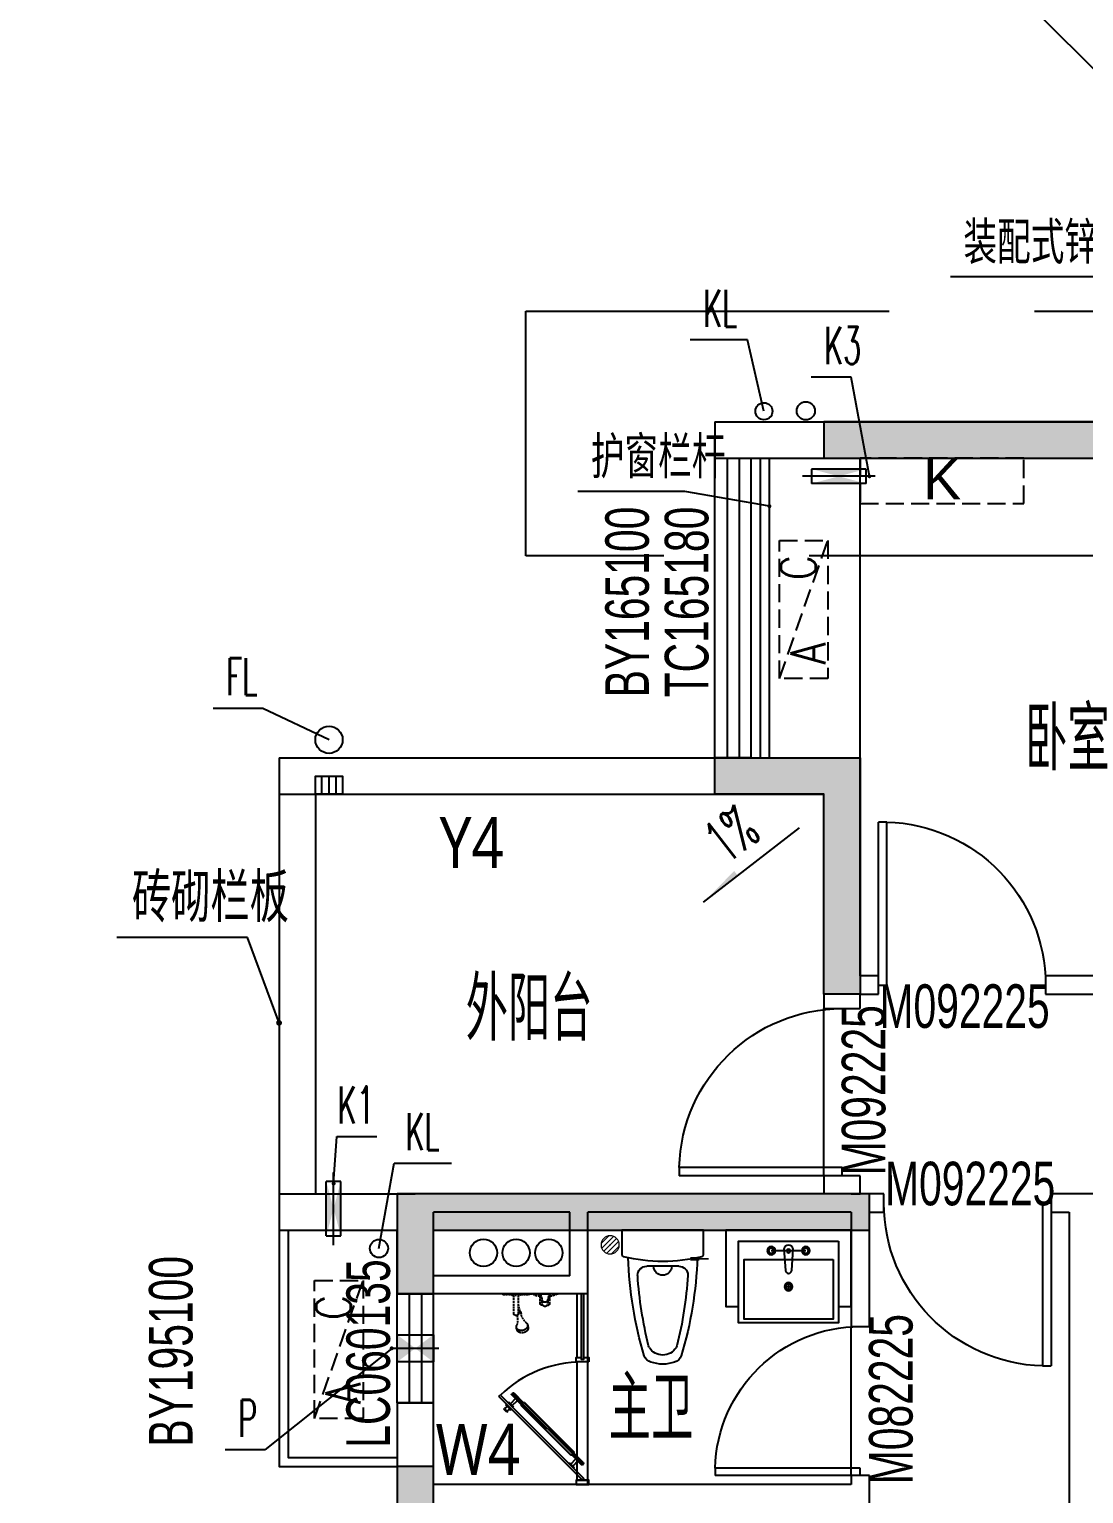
# Model space of a CAD drawing. Header units: millimetres. Extents: x -235126 to 312941, y -228449 to 114042.
# Drawn here: x -113822 to -108016, y -150937 to -142876 of the extents above; entities that cross this region are included whole.
import ezdxf
from ezdxf.enums import TextEntityAlignment as Align
from ezdxf.lldxf.tags import DXFTag

# ---------------------------------------------------------------- set-up
doc = ezdxf.new("R2010")
doc.units = ezdxf.units.MM
doc.header["$LTSCALE"] = 800
for name, pattern in [('BY-3落地2$0$DASH', [0.35, 0.25, -0.1]), ('DASH', [0.35, 0.25, -0.1]), ('DASHED2', [9.525, 6.35, -3.175])]:
    doc.linetypes.add(name, pattern=pattern)
doc.layers.get('DEFPOINTS').update_dxf_attribs({"color": 250})
for name, color, linetype in [('_WALL', 6, 'Continuous'), ('_景森-地漏', 7, 'Continuous'), ('_景森-废水立管', 4, 'Continuous'), ('_景森-污水立管', 2, 'Continuous'), ('_景森-空调冷凝立管', 116, 'Continuous'), ('_景森-通气立管', 112, 'Continuous'), ('AXIS', 3, 'Continuous'), ('c景森a-厨厕', 14, 'Continuous'), ('FF-DOOR-门扇', 2, 'Continuous'), ('FF-FURN1-活动家具', 1, 'Continuous'), ('FF-UTIL-沐浴趟门', 1, 'Continuous'), ('FF-UTIL-洁具', 1, 'Continuous'), ('f景森a-房名', 61, 'Continuous'), ('f景森a-符号', 125, 'Continuous'), ('f景森a-辅助线', 126, 'Continuous'), ('k景森a-看线', 1, 'Continuous'), ('k景森a-空调', 15, 'Continuous'), ('l景森a-栏杆', 54, 'Continuous'), ('m景森a-门窗', 2, 'Continuous'), ('m景森a-门窗编号', 51, 'Continuous'), ('PUB_TEXT', 7, 'Continuous'), ('s景森a-索引', 123, 'Continuous'), ('TEXT', 7, 'Continuous'), ('t景森a-砼', 6, 'Continuous'), ('WALL', 4, 'Continuous'), ('暖通意见', 90, 'Continuous'), ('水管', 1, 'Continuous'), ('留孔', 1, 'Continuous')]:
    doc.layers.add(name, color=color, linetype=linetype)
doc.layers.add('A-FLOR-PIPE', color=140, linetype='Continuous', lineweight=9)
doc.styles.add('_TCH_DIM', font='TXT', dxfattribs={"width": 0.65, "bigfont": 'HZTXT'})
doc.styles.add('DIM_FONT', font='simplex_.ttf', dxfattribs={"width": 0.7, "bigfont": 'GBCBIG'})
doc.styles.get("Standard").update_dxf_attribs({"font": 'arial.ttf'})
doc.styles.add('TSSD_REIN_T3', font='TSSDENG', dxfattribs={"width": 0.7, "bigfont": 'HZTXT'})
doc.styles.add('景森-黑体', font='')
doc.styles.add('景森尺寸字体', font='景森细字型.SHX', dxfattribs={"width": 0.7, "bigfont": '景森汉字.shx'})
doc.styles.add('景森细字体', font='景森细字型.SHX', dxfattribs={"width": 0.85, "bigfont": '景森汉字.shx'})
doc.styles.get('景森-黑体').set_extended_font_data('Microsoft YaHei')
tags = doc.linetypes.add('HIDDEN2', pattern=[0.1875, 0.125, -0.0625]).pattern_tags.tags
tags[6:7] = [DXFTag(74, 4), DXFTag(75, 0), DXFTag(340, '0'), DXFTag(46, 1.0), DXFTag(50, 0.0), DXFTag(44, 0.0), DXFTag(45, 0.0)]
tags[4:5] = [DXFTag(74, 4), DXFTag(75, 0), DXFTag(340, '0'), DXFTag(46, 1.0), DXFTag(50, 0.0), DXFTag(44, 0.0), DXFTag(45, 0.0)]
doc.dimstyles.new('_TCH_ARCH&&100', dxfattribs={"dimtxt": 300, "dimasz": 120, "dimexe": 250, "dimexo": 0, "dimgap": 100, "dimtad": 1, "dimdec": 0, "dimzin": 0, "dimdsep": 46, "dimtxsty": 'TSSD_REIN_T3', "dimblk": 'DOT', "dimcen": 0.09, "dimclrt": 7, "dimazin": 2, "dimtfac": 1, "dimtdec": 0, "dimtix": 1, "dimtmove": 2, "dimatfit": 3, "dimtolj": 1, "dimtzin": 0, "dimarcsym": 0})

# ---------------------------------------------------------------- blocks, each defined once
blk = doc.blocks.new('景森门窗编号01')
at = {"layer": 'm景森a-门窗编号', "style": '景森尺寸字体', "width": 0.7}
blk.add_attdef('门窗编号', text='', height=2.4, dxfattribs=at).set_placement((0, 0), align=Align.MIDDLE)
blk = doc.blocks.new('chengxiangdilou')
at = {"color": 7}
for p, q in [((-79.5, 0), (-79.5, 200)), ((0, 0), (0, 200)), ((79.5, 0), (79.5, 200))]:
    blk.add_line(p, q, dxfattribs=at)
blk.add_lwpolyline([(-150, 0), (150, 0), (150, 200), (-150, 200)], close=True, dxfattribs=at)
blk = doc.blocks.new('卫生间排气孔')
at = {"layer": '留孔', "ltscale": 0.1}
blk.add_line((130, 0), (-130, 0), dxfattribs=at)
blk.add_lwpolyline([(100, -75), (-100, -75), (-100, 75), (100, 75)], close=True, dxfattribs=at)
blk.add_solid([(100, -75), (100, 75), (-100, 75), (-100, -75)], dxfattribs=at)
blk = doc.blocks.new('A$C6474651F')
at = {"layer": '留孔', "linetype": 'HIDDEN2', "ltscale": 0.5}
for p, q in [((0, 50), (0, 350)), ((0, 350), (80, 350)), ((80, 50), (80, 350)), ((80, 50), (0, 50))]:
    blk.add_line(p, q, dxfattribs=at)
at = {"layer": '留孔'}
blk.add_line((40, 0), (40, 400), dxfattribs=at)
at = {"layer": '留孔', "linetype": 'HIDDEN2', "ltscale": 0.5}
blk.add_solid([(80, 50), (80, 350), (0, 350), (0, 50)], dxfattribs=at)
blk = doc.blocks.new('$lvtry$00000171')
at = {"layer": 'A-FLOR-PIPE', "linetype": 'Continuous'}
for p, q in [((-74, 11), (-11, 74)), ((-70, -27), (27, 70)), ((-53, -53), (53, 53)), ((-27, -70), (70, 27)), ((11, -74), (74, -11))]:
    blk.add_line(p, q, dxfattribs=at)
blk.add_circle((0, 0), 75, dxfattribs=at)
blk.add_point((0, 0), dxfattribs=at)
blk = doc.blocks.new('A$C424F4CC1')
at = {"layer": 'FF-UTIL-洁具', "color": 8}
blk.add_line((197.8, 165.4), (197.8, 341.6), dxfattribs=at)
at = {"layer": 'FF-UTIL-洁具'}
blk.add_lwpolyline([(143.8, 470.5, -0.12061), (143.8, 36.5, -0.357023), (134, 28.5), (0, 28.5), (0, 478.5), (134, 478.5, -0.357023)], format="xyb", close=True, dxfattribs=at)
blk.add_lwpolyline([(149.8, 63.5, 0.06605), (690.9, 151.7, 0.269328), (725.1, 188.4, 0.182773), (725.1, 318.5, 0.269328), (690.9, 355.2, 0.06605), (149.8, 443.5, 0.062712)], format="xyb", dxfattribs=at)
for points, const_width in [([(157.6, 51.3), (157.6, 101.2)], 20), ([(157.6, 55.7), (157.6, 0)], 10)]:
    blk.add_lwpolyline(points, dxfattribs=dict(at, const_width=const_width))
at = {"layer": 'FF-UTIL-洁具', "color": 8}
for centre, radius, start, end in [((247.8, 341.6), 50, 89.39094, 180), ((117.4, -1718.2), 2113.8, 75.80734, 86.44946), ((630.1, 301.6), 30, 57.79102, 79.23123), ((599.8, 253.5), 86.9, 302.20898, 57.79102), ((197.8, 253.5), 50, 270, 90), ((247.8, 165.4), 50, 180, 270.60906), ((117.4, 2225.1), 2113.8, 273.55054, 284.19266), ((630.1, 205.3), 30, 280.76877, 302.20898)]:
    blk.add_arc(centre, radius, start, end, dxfattribs=at)
blk = doc.blocks.new('BATH')
at = {"linetype": 'DASH', "ltscale": 0.05}
for p, q in [((285.4, 0), (0, 0)), ((5.6, 0), (31.6, -12.1)), ((129.6, 0), (104.1, -12.1)), ((144.4, 0), (145, -1)), ((190.5, 0), (239.3, 0)), ((190.5, -3.2), (190.5, 0)), ((239.3, -3.1), (239.3, 0)), ((285.4, 0), (284.8, -1)), ((31.6, -12.1), (44.4, -12.1)), ((44.4, -12.1), (44.4, -51)), ((58.2, -57.4), (50.5, -57.4)), ((53.5, -40), (53.5, -36.3)), ((77.8, -57.4), (85.5, -57.4)), ((82.5, -40), (82.5, -36.3)), ((91.8, -51), (91.8, -12.1)), ((91.8, -12.1), (104.1, -12.1)), ((191.2, -2.5), (147.7, -2.5)), ((236.1, -6.3), (193.7, -6.3)), ((194.1, -89.4), (203.2, -55.3)), ((203.3, -102.3), (203.2, -6.3)), ((226.7, -102.4), (226.6, -6.3)), ((282.1, -2.5), (238.6, -2.5)), ((189.9, -98.3), (191.6, -92.3)), ((220.4, -108.8), (209.4, -108.8)), ((153.4, -168.7), (156.5, -156.9)), ((210, -183.8), (213.1, -172.1))]:
    blk.add_line(p, q, dxfattribs=at)
at = {"color": 251, "linetype": 'DASH', "ltscale": 0.05}
for p, q in [((91.7, 0), (44.3, 0)), ((44.3, 0), (44.3, -11.9)), ((92.1, 0), (44.7, 0)), ((275.7, 0), (151.8, 0)), ((45, -15.3), (44.6, -14.4)), ((44.9, -15.2), (53.9, -37.2)), ((91.1, -15.2), (82.1, -37.2)), ((91.1, -15.3), (91.4, -14.4)), ((91.7, 0), (91.7, -11.9)), ((276.3, 0), (152.4, 0))]:
    blk.add_line(p, q, dxfattribs=at)
for centre, radius, start, end in [((51.1, -12.2), 6.87, 177.39994, 200.82252), ((-52.1, -44.6), 105.9, 5.80235, 22.58697), ((59.6, -33.2), 6.35, 185.80235, 232.33074), ((59.8, -34.8), 6.35, 202.29699, 245.86143), ((66.9, -23.7), 18.4, 232.33074, 273.30983), ((67.2, -18.3), 24.4, 245.86143, 271.87311), ((68.2, -21.8), 20.3, 268.65753, 269.55314), ((67.9, -17.1), 25.7, 269.61262, 270.13828), ((69.1, -23.7), 18.4, 266.69017, 307.66926), ((68.8, -18.3), 24.4, 268.12689, 294.13857), ((67.8, -21.8), 20.3, 270.44686, 271.34247), ((68.1, -17.1), 25.7, 269.86172, 270.38738), ((76.2, -34.8), 6.35, 294.13857, 337.70301), ((76.4, -33.2), 6.35, 307.66926, 354.19765), ((188.1, -44.6), 105.9, 157.41303, 174.19765), ((84.9, -12.2), 6.87, 339.17748, 2.60006), ((193.9, -99.4), 4.07, 129.16683, 165), ((198.2, -97.8), 8.69, 200.83317, 201.23198), ((196.8, -103), 8.69, 104.83949, 129.16683), ((198.1, -107.8), 13.7, 67.5964, 104.83949), ((199.7, -101.7), 13.7, 74.7863, 104.83949), ((172.6, -161.3), 16.7, 165, 193.91751), ((179.4, -159.6), 23.6, 193.91751, 218.13726), ((184.6, -155.5), 30.2, 218.13726, 237.74628), ((189.2, -148.1), 39, 237.74628, 255), ((189.2, -148.1), 39, 255, 272.25372), ((189.6, -156.8), 30.2, 272.25372, 291.86274), ((192, -163), 23.6, 291.86274, 316.08249), ((197, -167.8), 16.7, 316.08249, 345), ((190.3, -169.5), 23.6, 13.91751, 23.823)]:
    blk.add_arc(centre, radius, start, end, dxfattribs=at)
at = {"linetype": 'DASH', "ltscale": 0.05}
for centre, radius, start, end in [((50.8, -51), 6.35, 180, 270), ((94.3, -39.2), 40.8, 181.13076, 213.58799), ((64.5, -56.8), 6.46, 220.34879, 243.3825), ((66.6, -52.7), 11.1, 243.3825, 258.27303), ((68, -46), 17.9, 258.27303, 270), ((68, -46), 17.9, 270, 281.72697), ((69.4, -52.7), 11.1, 281.72697, 296.6175), ((71.5, -56.8), 6.46, 296.6175, 319.65121), ((41.7, -39.2), 40.8, 326.41201, 358.86924), ((85.5, -51), 6.35, 270, 0), ((147.7, 0.6), 3.17, 210, 270), ((193.7, -3.2), 3.17, 180.07821, 270.07821), ((236.1, -3.1), 3.17, 270.07821, 0.07821), ((282.1, 0.6), 3.17, 270, 330), ((91.8, -75), 101.7, 312.02087, 347.90061), ((177.6, -166.1), 23.6, 127.47022, 136.08249), ((193.9, -99.4), 4.07, 165, 200.83317), ((195.5, -93.4), 4.07, 129.16683, 165), ((198.4, -96.9), 8.69, 104.83949, 129.16683), ((209.6, -102.5), 6.35, 178.2992, 268.2992), ((297.1, -132.7), 89.5, 164.49946, 200.25596), ((220.3, -102.4), 6.35, 270.07821, 0.07821), ((169.5, -173), 16.7, 165, 193.91751), ((176.2, -171.3), 23.6, 193.91751, 218.13726), ((172.6, -161.3), 16.7, 136.08249, 165), ((181.4, -167.2), 30.2, 218.13726, 237.74628), ((186.1, -159.8), 39, 237.74628, 255), ((185, -150.5), 47.8, 259.14431, 285.36325), ((188.9, -174.7), 23.6, 291.86274, 316.08249), ((193.9, -179.5), 16.7, 316.08249, 345), ((197, -167.8), 16.7, 345, 13.91751)]:
    blk.add_arc(centre, radius, start, end, dxfattribs=at)
blk = doc.blocks.new('景森-挂式空调-01')
at = {"layer": 'k景森a-空调', "linetype": 'DASH', "ltscale": 0.5}
blk.add_lwpolyline([(-550, 0), (-550, 250), (350, 250), (350, 0)], close=True, dxfattribs=at)
at = {"layer": 'k景森a-空调', "text_generation_flag": 4}
blk.add_text('K', height=225, rotation=180, dxfattribs=at).set_placement((4.6, 23.7))
blk = doc.blocks.new('A$C5F59444B')
at = {"layer": 'FF-DOOR-门扇'}
for p, q in [((0, 8.5), (459.6, 468.1)), ((468.1, 459.6), (8.5, 0)), ((459.6, 468.1), (468.1, 459.6)), ((139.3, 74.2), (408, 342.9)), ((425.7, 325.3), (157, 56.6)), ((415.1, 342.9), (469.5, 397.4)), ((415.1, 342.9), (425.7, 332.3)), ((480.1, 386.8), (425.7, 332.3)), ((473.8, 397.4), (480.1, 391)), ((8.5, 0), (0, 8.5)), ((139.3, 67.2), (84.9, 12.7)), ((84.9, 8.5), (91.2, 2.1)), ((95.5, 2.1), (149.9, 56.6)), ((116.3, 44.2), (105.7, 33.6)), ((149.9, 56.6), (139.3, 67.2))]:
    blk.add_line(p, q, dxfattribs=at)
at = {"layer": 'FF-DOOR-门扇', "linetype": 'ByBlock'}
for p, q in [((373, 423.9), (390.7, 441.6)), ((376.5, 420.4), (373, 423.9)), ((417.2, 425.7), (388.9, 397.4)), ((390.7, 441.6), (394.2, 438.1)), ((425.7, 417.2), (397.4, 388.9)), ((400.9, 385.4), (429.2, 413.7)), ((420.4, 404.8), (409.8, 394.2)), ((413.7, 429.2), (417.2, 425.7)), ((448.7, 376.5), (420.4, 404.8)), ((429.2, 413.7), (425.7, 417.2)), ((388.9, 397.4), (385.4, 400.9)), ((397.4, 388.9), (400.9, 385.4)), ((409.8, 394.2), (438.1, 365.9)), ((438.1, 365.9), (448.7, 376.5)), ((65.1, 56.6), (93.3, 84.9)), ((96.9, 81.3), (68.6, 53)), ((93.3, 84.9), (96.9, 81.3)), ((68.6, 53), (65.1, 56.6)), ((77.4, 61.9), (88, 72.5)), ((105.7, 33.6), (77.4, 61.9)), ((88, 72.5), (116.3, 44.2))]:
    blk.add_line(p, q, dxfattribs=at)
at = {"layer": 'FF-DOOR-门扇', "color": 250, "linetype": 'ByBlock'}
for p, q in [((394.2, 438.1), (376.5, 420.4)), ((385.4, 400.9), (413.7, 429.2))]:
    blk.add_line(p, q, dxfattribs=at)
at = {"layer": 'FF-DOOR-门扇', "color": 253, "ltscale": 0.3}
for p, q in [((138, 69.4), (412.8, 344.2)), ((144.6, 61.9), (420.4, 337.6)), ((152.1, 55.3), (427, 330.1)), ((417.2, 340.8), (473.8, 397.4)), ((423.6, 334.5), (480.1, 391)), ((141.4, 65.1), (84.9, 8.5)), ((147.8, 58.7), (91.2, 2.1))]:
    blk.add_line(p, q, dxfattribs=at)
at = {"layer": 'FF-DOOR-门扇', "color": 253, "linetype": 'HIDDEN2'}
blk.add_arc((-0.9, 8.2), 650.9, 0, 43.90411, dxfattribs=at)
at = {"layer": 'FF-DOOR-门扇', "linetype": 'ByBlock', "extrusion": (0, 0, -1)}
for centre, major_axis, start_param, end_param in [((377.8, 409.2), (-7.94, 7.94), 0.673001, 3.186133), ((405.4, 436.8), (7.94, 7.94), 1.526256, 4.039388)]:
    blk.add_ellipse(centre, major_axis=major_axis, ratio=1, start_param=start_param, end_param=end_param, dxfattribs=at)
at = {"layer": 'FF-DOOR-门扇', "extrusion": (0, 0, -1)}
for centre, major_axis, start_param, end_param in [((411.5, 339.4), (-3.54, 3.54), 6.283185, 7.853982), ((422.1, 328.8), (-3.54, 3.54), 1.570796, 3.141593), ((471.6, 395.3), (-2.12, 2.12), 6.283185, 7.853982), ((478, 388.9), (-2.12, 2.12), 1.570796, 3.141593), ((87, 10.6), (2.12, 2.12), 3.141593, 4.712389), ((93.3, 4.2), (-2.12, 2.12), 3.141593, 4.712389), ((142.8, 70.7), (-3.54, 3.54), 4.712389, 6.283185), ((153.4, 60.1), (3.54, 3.54), 1.570796, 3.141593)]:
    blk.add_ellipse(centre, major_axis=major_axis, ratio=1, start_param=start_param, end_param=end_param, dxfattribs=at)
blk = doc.blocks.new('rgg')
at = {"layer": '暖通意见', "linetype": 'DASH', "ltscale": 0.5}
blk.add_line((0, 267), (760, 0), dxfattribs=at)
blk.add_lwpolyline([(0, 0), (0, 267), (760, 267), (760, 0)], close=True, dxfattribs=at)
at = {"layer": '暖通意见', "style": 'DIM_FONT', "width": 0.8}
for s, p in [('C', (679.8, 162.5)), ('A', (197.2, 109.7))]:
    blk.add_text(s, height=192, dxfattribs=at).set_placement(p, align=Align.MIDDLE_RIGHT)
blk = doc.blocks.new('A$C3DC908CA')
at = {"color": 253, "linetype": 'DASHED2'}
blk.add_line((15, 83.2), (142.3, 83.2), dxfattribs=at)
blk.add_lwpolyline([(78.7, 103.8, -0.333626), (96, 90.2), (90.1, 10.3, -0.368164), (78.7, 0, -0.368164), (67.2, 10.3), (61.3, 90.2, -0.333626)], format="xyb", close=True)
for centre in [(15, 83.2), (142.3, 83.2)]:
    blk.add_circle(centre, 15)
at = {"color": 253}
for centre, radius in [((15, 83.2), 13), ((3.6, 83.3), 1.45), ((4.2, 79.8), 1.45), ((4.2, 86.8), 1.45), ((5.8, 76.6), 1.45), ((5.9, 90), 1.45), ((15, 83.2), 9.71), ((8.3, 74.1), 1.45), ((8.4, 92.5), 1.45), ((11.4, 72.4), 1.45), ((11.6, 94.1), 1.45), ((15, 71.8), 1.45), ((15.1, 94.7), 1.45), ((18.5, 72.4), 1.45), ((18.6, 94.1), 1.45), ((21.7, 74), 1.45), ((21.8, 92.4), 1.45), ((24.2, 76.5), 1.45), ((24.3, 89.9), 1.45), ((25.9, 79.6), 1.45), ((25.9, 86.7), 1.45), ((26.5, 83.2), 1.45), ((78.6, 82.5), 6.71), ((142.3, 83.2), 13), ((130.9, 83.2), 1.45), ((131.4, 86.7), 1.45), ((131.5, 79.6), 1.45), ((133, 89.9), 1.45), ((133.1, 76.5), 1.45), ((142.3, 83.2), 9.71), ((135.5, 92.4), 1.45), ((135.6, 74), 1.45), ((138.7, 94.1), 1.45), ((138.8, 72.4), 1.45), ((142.2, 94.7), 1.45), ((142.4, 71.8), 1.45), ((145.7, 94.1), 1.45), ((145.9, 72.4), 1.45), ((148.9, 92.5), 1.45), ((149.1, 74.1), 1.45), ((151.5, 90), 1.45), ((151.6, 76.6), 1.45), ((153.1, 86.8), 1.45), ((153.2, 79.8), 1.45), ((153.7, 83.3), 1.45)]:
    blk.add_circle(centre, radius, dxfattribs=at)
blk = doc.blocks.new('e6547754')
at = {"color": 253, "linetype": 'DASHED2'}
blk.add_line((442.5, 95.4), (442.5, -95.4), dxfattribs=at)
blk.add_lwpolyline([(473.4, 0, -0.333626), (452.9, -26.1), (333.1, -17.2, -0.368164), (317.6, 0, -0.368164), (333.1, 17.2), (452.9, 26.1, -0.333626)], format="xyb", close=True)
for centre in [(442.5, 95.4), (442.5, -95.4)]:
    blk.add_circle(centre, 22.6)
at = {"color": 253}
for centre, radius in [((442.5, 95.4), 19.6), ((425.4, 95.6), 2.17), ((426.2, 90.3), 2.17), ((426.2, 100.8), 2.17), ((428.6, 85.5), 2.17), ((428.7, 105.6), 2.17), ((442.5, 95.4), 14.6), ((432.3, 81.7), 2.17), ((432.5, 109.3), 2.17), ((437.1, 79.2), 2.17), ((437.3, 111.7), 2.17), ((442.6, 112.5), 2.17), ((447.6, 79.1), 2.17), ((447.9, 111.7), 2.17), ((452.4, 81.5), 2.17), ((452.6, 109.2), 2.17), ((456.2, 85.3), 2.17), ((456.4, 105.4), 2.17), ((458.7, 90), 2.17), ((458.8, 100.6), 2.17), ((459.6, 95.3), 2.17), ((441.4, 0.1), 10.1), ((442.4, 78.3), 2.17), ((442.5, -95.4), 19.6), ((432.3, -81.7), 2.17), ((437.1, -79.2), 2.17), ((442.4, -78.3), 2.17), ((447.6, -79.1), 2.17), ((452.4, -81.5), 2.17), ((425.4, -95.6), 2.17), ((426.2, -90.3), 2.17), ((426.2, -100.8), 2.17), ((428.6, -85.5), 2.17), ((428.7, -105.6), 2.17), ((442.5, -95.4), 14.6), ((432.5, -109.3), 2.17), ((437.3, -111.7), 2.17), ((442.6, -112.5), 2.17), ((447.9, -111.7), 2.17), ((452.6, -109.2), 2.17), ((456.2, -85.3), 2.17), ((456.4, -105.4), 2.17), ((458.7, -90), 2.17), ((458.8, -100.6), 2.17), ((459.6, -95.3), 2.17)]:
    blk.add_circle(centre, radius, dxfattribs=at)
at = {"layer": 'FF-UTIL-洁具', "color": 8}
for p, q in [((240.6, 0), (219.6, 0)), ((246.8, 0), (241.9, 0)), ((244.6, 25), (244.6, 3.2)), ((244.6, 1.9), (244.6, -2.2)), ((269.6, 0), (248.3, 0)), ((244.6, -3.7), (244.6, -25))]:
    blk.add_line(p, q, dxfattribs=at)
at = {"layer": 'FF-UTIL-洁具'}
blk.add_lwpolyline([(495, 275), (45, 275), (45, -275), (495, -275)], close=True, dxfattribs=at)
at = {"layer": 'FF-UTIL-洁具', "color": 8}
blk.add_lwpolyline([(395, 245), (65, 245), (65, -245), (395, -245)], close=True, dxfattribs=at)
for radius in [22.5, 16.2]:
    blk.add_circle((244.6, 0), radius, dxfattribs=at)
at = {"layer": 'FF-UTIL-洁具', "color": 8, "xscale": 1.5, "yscale": 1.5, "zscale": 1.5, "rotation": 270}
blk.add_blockref('A$C3DC908CA', (317.6, 118), dxfattribs=at)
blk = doc.blocks.new('$DorLib2D$00000001')
at = {"layer": 'FF-DOOR-门扇'}
for p, q in [((0.45, 0.975), (0.5, 0.975)), ((0.45, 0), (0.45, 0.975)), ((0.5, 0), (0.5, 0.975)), ((0.5, 0), (0.45, 0))]:
    blk.add_line(p, q, dxfattribs=at)
at = {"layer": 'FF-DOOR-门扇', "color": 8, "linetype": 'HIDDEN2'}
blk.add_arc((0.475, 0), 0.975, 91.46928, 180, dxfattribs=at)
blk = doc.blocks.new('$TCHSYS$WIN2D')
for p, q in [((-0.5, 0.5), (0.5, 0.5)), ((-0.5, 0.5), (-0.5, -0.5)), ((0.5, 0.5), (0.5, -0.5)), ((0.5, 0.1667), (-0.5, 0.1667)), ((0.5, -0.1667), (-0.5, -0.1667)), ((-0.5, -0.5), (0.5, -0.5))]:
    blk.add_line(p, q)
blk = doc.blocks.new('1T4标准层墙柱布置图')
at = {"layer": 't景森a-砼'}
h = blk.add_hatch(color=8, dxfattribs=at)
h.dxf.hatch_style = 1
h.paths.add_polyline_path([(-126240.1, -13402.6), (-126440.1, -13402.6), (-126440.1, -15602.6), (-125740.1, -15602.6), (-125740.1, -15402.6), (-126240.1, -15402.6)])
h.paths.add_polyline_path([(-130240.1, -12502.6), (-130440.1, -12502.6), (-130440.1, -15602.6), (-129840.1, -15602.6), (-129840.1, -15402.6), (-130240.1, -15402.6)])
h.paths.add_polyline_path([(-147679.8, 2427.2), (-147467.7, 2215.1), (-149589, 93.8), (-149730.4, 235.2), (-148174.8, 1790.8), (-148245.5, 1861.5)])
h.paths.add_polyline_path([(-140608.8, -8886.5), (-138628.9, -6906.6), (-139053.1, -6482.3), (-138911.7, -6340.9), (-138346, -6906.6), (-139142, -7702.6), (-134260.1, -7702.6), (-134260.1, -7902.6), (-139342, -7902.6), (-140467.4, -9027.9)])
h.paths.add_polyline_path([(-141640.1, -10117.9), (-142022.9, -9735), (-142164.4, -9876.4), (-141881.5, -10159.3), (-142871.5, -11149.3), (-142730.1, -11290.7), (-141940.1, -10500.7), (-141640.1, -10500.7)])
h.paths.add_polyline_path([(-135040.1, -26302.6), (-135040.1, -24102.6), (-135240.1, -24102.6), (-135240.1, -25602.6), (-135340.1, -25602.6), (-135340.1, -26302.6)])
h.paths.add_polyline_path([(-148440.1, -26302.6), (-148440.1, -24102.6), (-148240.1, -24102.6), (-148240.1, -25602.6), (-148140.1, -25602.6), (-148140.1, -26302.6)])
h.paths.add_polyline_path([(-141840.1, -14902.6), (-141640.1, -14902.6), (-141640.1, -15702.6), (-146140.1, -15702.6), (-146140.1, -15502.6), (-141840.1, -15502.6)])
h.paths.add_polyline_path([(-145063.5, -47.6), (-144639.2, -471.9), (-144851.4, -684), (-145134.2, -401.2), (-147114.1, -2381.1), (-147255.5, -2239.7)])
h.paths.add_polyline_path([(-138040.1, -17302.6), (-138040.1, -20452.6), (-137840.1, -20452.6), (-137840.1, -17502.6), (-137340.1, -17502.6), (-137340.1, -17302.6)])
h.paths.add_polyline_path([(-133790.1, -17502.6), (-136540.1, -17502.6), (-136540.1, -17302.6), (-133790.1, -17302.6)])
h.paths.add_polyline_path([(-131640.1, -26302.6), (-131640.1, -23052.6), (-131440.1, -23052.6), (-131440.1, -25502.6), (-131340.1, -25502.6), (-131340.1, -26302.6)])
h.paths.add_polyline_path([(-153760.9, -4078.2), (-153973, -3866), (-153407.4, -3300.3), (-153336.6, -3371), (-150508.2, -542.6), (-150366.8, -684)])
h.paths.add_polyline_path([(-149765.8, -8073.3), (-148846.5, -8992.6), (-148705.1, -8851.1), (-149094, -8462.2), (-147750.5, -7118.7), (-147891.9, -6977.3), (-149235.4, -8320.8), (-149624.3, -7931.9)])
h.paths.add_polyline_path([(-133990.1, -19152.6), (-133990.1, -20452.6), (-133790.1, -20452.6), (-133790.1, -19352.6), (-133190.1, -19352.6), (-133190.1, -19152.6)])
h.paths.add_polyline_path([(-142447.2, -2805.4), (-141740.1, -3512.5), (-141881.5, -3653.9), (-142164.4, -3371.1), (-144144.3, -5351), (-144285.7, -5209.5), (-142305.8, -3229.6), (-142588.6, -2946.8)])
h.paths.add_polyline_path([(-149164.7, -4148.9), (-151498.2, -6482.3), (-151038.5, -6941.9), (-150826.4, -6729.8), (-151144.6, -6411.6), (-149023.3, -4290.3)])
h.paths.add_polyline_path([(-132740.1, -7302.6), (-131990.1, -7302.6), (-131990.1, -7502.6), (-132540.1, -7502.6), (-132540.1, -10602.6), (-132740.1, -10602.6)])
h.paths.add_polyline_path([(-132340.1, -13302.6), (-132740.1, -13302.6), (-132740.1, -12502.6), (-132340.1, -12502.6)])
h.paths.add_polyline_path([(-142240.1, -25202.6), (-141240.1, -25202.6), (-141240.1, -25002.6), (-141640.1, -25002.6), (-141640.1, -23052.6), (-141840.1, -23052.6), (-141840.1, -25002.6), (-142240.1, -25002.6)])
h.paths.add_polyline_path([(-137840.1, -25202.6), (-137840.1, -23052.6), (-138040.1, -23052.6), (-138040.1, -25002.6), (-138540.1, -25002.6), (-138540.1, -25202.6)])
h.paths.add_polyline_path([(-145640.1, -25202.6), (-145640.1, -23052.6), (-145440.1, -23052.6), (-145440.1, -25002.6), (-144940.1, -25002.6), (-144940.1, -25202.6)])
h.paths.add_polyline_path([(-151840.1, -26302.6), (-151840.1, -23052.6), (-152040.1, -23052.6), (-152040.1, -25502.6), (-152140.1, -25502.6), (-152140.1, -26302.6)])
h.paths.add_polyline_path([(-146265.6, -11573.5), (-143225, -8532.9), (-143366.4, -8391.5), (-146265.6, -11290.7), (-146795.9, -10760.3), (-146937.3, -10901.7)])
h.paths.add_polyline_path([(-127240.1, -7302.6), (-127240.1, -10602.6), (-127440.1, -10602.6), (-127440.1, -7502.6), (-127940.1, -7502.6), (-127940.1, -7302.6)])
h.paths.add_polyline_path([(-149440.1, -21552.6), (-152040.1, -21552.6), (-152040.1, -22102.6), (-151840.1, -22102.6), (-151840.1, -21752.6), (-149440.1, -21752.6)])
h.paths.add_polyline_path([(-134260.1, -10602.6), (-138820.1, -10602.6), (-138820.1, -10402.6), (-134260.1, -10402.6)])
h.paths.add_polyline_path([(-149690.1, -17502.6), (-146940.1, -17502.6), (-146940.1, -17302.6), (-149690.1, -17302.6)])
h.paths.add_polyline_path([(-149490.1, -19152.6), (-149490.1, -20452.6), (-149690.1, -20452.6), (-149690.1, -19352.6), (-150290.1, -19352.6), (-150290.1, -19152.6)])
h.paths.add_polyline_path([(-131440.1, -22102.6), (-131440.1, -21552.6), (-134040.1, -21552.6), (-134040.1, -21752.6), (-131640.1, -21752.6), (-131640.1, -22102.6)])
h.paths.add_polyline_path([(-123940.1, -15402.6), (-123940.1, -15602.6), (-123440.1, -15602.6), (-123440.1, -13902.6), (-123640.1, -13902.6), (-123640.1, -15402.6)])
h.paths.add_polyline_path([(-145440.1, -17302.6), (-145440.1, -20452.6), (-145640.1, -20452.6), (-145640.1, -17502.6), (-146140.1, -17502.6), (-146140.1, -17302.6)])
h.paths.add_polyline_path([(-139440.1, -15702.6), (-134640.1, -15702.6), (-134640.1, -13102.6), (-135340.1, -13102.6), (-135340.1, -13302.6), (-134840.1, -13302.6), (-134840.1, -15502.6), (-139240.1, -15502.6), (-139240.1, -13302.6), (-138740.1, -13302.6), (-138740.1, -13102.6), (-139440.1, -13102.6)])
h.paths.add_polyline_path([(-119840.1, -8402.6), (-120440.1, -8402.6), (-120440.1, -8602.6), (-120040.1, -8602.6), (-120040.1, -10602.6), (-119840.1, -10602.6)])
h.paths.add_polyline_path([(-122140.1, -7302.6), (-122440.1, -7302.6), (-122440.1, -10602.6), (-122240.1, -10602.6), (-122240.1, -8102.6), (-122140.1, -8102.6)])
h.paths.add_polyline_path([(-119840.1, -11702.6), (-120040.1, -11702.6), (-120040.1, -15002.6), (-119840.1, -15002.6)])
at = {"layer": '_WALL', "linetype": 'ByBlock'}
blk.add_lwpolyline([(-149690.1, -17502.6), (-146940.1, -17502.6), (-146940.1, -17302.6), (-149690.1, -17302.6)], close=True, dxfattribs=at)
for points in [[(-149490.1, -19152.6), (-149490.1, -20452.6), (-149690.1, -20452.6), (-149690.1, -19352.6), (-150290.1, -19352.6), (-150290.1, -19152.6), (-149490.1, -19152.6)], [(-149440.1, -21552.6), (-152040.1, -21552.6), (-152040.1, -22102.6), (-151840.1, -22102.6), (-151840.1, -21752.6), (-149440.1, -21752.6), (-149440.1, -21552.6)], [(-151840.1, -26302.6), (-151840.1, -23052.6), (-152040.1, -23052.6), (-152040.1, -25502.6), (-152140.1, -25502.6), (-152140.1, -26302.6), (-151840.1, -26302.6)]]:
    blk.add_lwpolyline(points, dxfattribs=at)
blk = doc.blocks.new('_Dot')
at = {"color": 0, "linetype": 'ByBlock', "lineweight": -2}
blk.add_line((-0.5, 0), (-1, 0), dxfattribs=at)
at = {"color": 0, "linetype": 'ByBlock', "const_width": 0.5}
blk.add_lwpolyline([(-0.25, 0, 1), (0.25, 0, 1)], format="xyb", close=True, dxfattribs=at)
blk = doc.blocks.new('*D291')
at = {"layer": 'AXIS', "color": 0, "lineweight": -2, "transparency": 16777216}
for p, q in [((-114966.8, -132978.9), (-116699.3, -134711.3)), ((-116437.6, -134619.4), (-107414.9, -143642.1)), ((-105774.5, -142171.3), (-107506.9, -143903.7))]:
    blk.add_line(p, q, dxfattribs=at)
at = {"layer": 'DEFPOINTS', "color": 0, "transparency": 16777216}
for p in [(-114966.8, -132978.9), (-105774.5, -142171.3), (-107330.1, -143726.9)]:
    blk.add_point(p, dxfattribs=at)
at = {"layer": 'AXIS', "color": 0, "lineweight": -2, "transparency": 16777216, "xscale": 120, "yscale": 120, "zscale": 120}
for p, rotation in [((-116522.5, -134534.5), 134.9999804356231), ((-107330.1, -143726.9), 314.9999804356231)]:
    blk.add_blockref('_Dot', p, dxfattribs=dict(at, rotation=rotation))
at = {"layer": 'AXIS', "color": 7, "transparency": 16777216, "insert": (-111749.5, -138953.9), "char_height": 300, "attachment_point": 5, "rotation": 314.99998, "style": 'TSSD_REIN_T3'}
blk.add_mtext('\\A1;13000', dxfattribs=at)
blk = doc.blocks.new('*D295')
at = {"layer": 'AXIS', "color": 0, "lineweight": -2, "transparency": 16777216}
for p, q in [((-107400.8, -140544.9), (-108567.5, -141711.7)), ((-108305.9, -141619.7), (-106849.3, -143076.4)), ((-105774.5, -142171.3), (-106941.2, -143338))]:
    blk.add_line(p, q, dxfattribs=at)
at = {"layer": 'DEFPOINTS', "color": 0, "transparency": 16777216}
for p in [(-107400.8, -140544.9), (-105774.5, -142171.3), (-106764.4, -143161.2)]:
    blk.add_point(p, dxfattribs=at)
at = {"layer": 'AXIS', "color": 0, "lineweight": -2, "transparency": 16777216, "xscale": 120, "yscale": 120, "zscale": 120}
for p, rotation in [((-108390.8, -141534.9), 134.9999804356223), ((-106764.4, -143161.2), 314.9999804356223)]:
    blk.add_blockref('_Dot', p, dxfattribs=dict(at, rotation=rotation))
at = {"layer": 'AXIS', "color": 7, "transparency": 16777216, "insert": (-107400.8, -142171.3), "char_height": 300, "attachment_point": 5, "rotation": 314.99998, "style": 'TSSD_REIN_T3'}
blk.add_mtext('\\A1;2300', dxfattribs=at)

msp = doc.modelspace()

# ---------------------------------------------------------------- hatches: boundary and pattern name
at = {"layer": 'f景森a-符号'}
msp.add_hatch(color=256, dxfattribs=at).paths.add_polyline_path([(-110110.7, -147681.5), (-109921.1, -147534.4), (-109940.7, -147509.1)])

# ---------------------------------------------------------------- linework, layer by layer
at = {"layer": '_景森-废水立管'}
for centre in [(-112171.5, -146786.6), (-111321.5, -149610.6)]:
    msp.add_circle(centre, 75, dxfattribs=at)
at = {"layer": '_景森-污水立管'}
msp.add_circle((-110961.5, -149610.6), 75, dxfattribs=at)
at = {"layer": '_景森-空调冷凝立管'}
for centre in [(-109546.5, -144976.6), (-111896.5, -149586.6)]:
    msp.add_circle(centre, 50, dxfattribs=at)
at = {"layer": '_景森-通气立管'}
msp.add_circle((-111141.5, -149610.6), 75, dxfattribs=at)
at = {"layer": 'FF-FURN1-活动家具'}
msp.add_line((-110746.5, -150886.6), (-110746.5, -149386.6), dxfattribs=at)
at = {"layer": 'FF-UTIL-沐浴趟门', "color": 8}
for points in [[(-110769, -150186.6), (-110746.5, -150186.6), (-110746.5, -149836.6), (-110806.5, -149836.6), (-110806.5, -150186.6), (-110784, -150186.6)], [(-110746.5, -150211.6), (-110783.5, -150211.6), (-110783.5, -150211.6), (-110806.5, -150211.6), (-110806.5, -150861.6), (-110746.5, -150861.6), (-110746.5, -150211.6)]]:
    msp.add_lwpolyline(points, dxfattribs=at)
at = {"layer": 'FF-UTIL-沐浴趟门', "color": 2}
msp.add_lwpolyline([(-110769, -149836.6), (-110784, -149836.6), (-110784, -150196.6), (-110769, -150196.6)], close=True, dxfattribs=at)
at = {"layer": 'FF-UTIL-沐浴趟门', "linetype": 'ByBlock'}
msp.add_lwpolyline([(-110741.5, -150211.6), (-110783.5, -150211.6), (-110783.5, -150211.6), (-110811.5, -150211.6), (-110811.5, -150186.6), (-110796.5, -150186.6), (-110796.5, -150186.6), (-110784, -150186.6), (-110784, -150196.6), (-110769, -150196.6), (-110769, -150186.6), (-110741.5, -150186.6), (-110741.5, -150211.6)], dxfattribs=at)
at = {"layer": 'FF-UTIL-沐浴趟门'}
msp.add_lwpolyline([(-110811.5, -150886.6), (-110741.5, -150886.6), (-110741.5, -150861.6), (-110811.5, -150861.6)], close=True, dxfattribs=at)
at = {"layer": 'FF-UTIL-洁具'}
msp.add_lwpolyline([(-109366.5, -149906.6), (-109296.5, -149906.6), (-109296.5, -149486.6), (-109986.5, -149486.6), (-109986.5, -149906.6), (-109916.5, -149906.6)], dxfattribs=at)
at = {"layer": 'f景森a-符号'}
msp.add_lwpolyline([(-109582.9, -147272.1), (-110110.7, -147681.5)], dxfattribs=at)
at = {"layer": 'f景森a-辅助线', "color": 8, "linetype": 'BY-3落地2$0$DASH', "ltscale": 10}
msp.add_lwpolyline([(-111087.5, -144427.4), (-104727.3, -144427.4), (-104727.3, -145774.1), (-111087.5, -145774.1)], close=True, dxfattribs=at)
at = {"layer": 'k景森a-看线'}
for p, q in [((-112446.5, -147086.6), (-112446.5, -149286.6)), ((-112246.5, -147086.6), (-112246.5, -149286.6))]:
    msp.add_line(p, q, dxfattribs=at)
for points in [[(-112446.5, -149486.6), (-112446.5, -150786.6), (-111796.5, -150786.6)], [(-112396.5, -149486.6), (-112396.5, -150736.6), (-111796.5, -150736.6)]]:
    msp.add_lwpolyline(points, dxfattribs=at)
at = {"layer": 'l景森a-栏杆'}
for points in [[(-109796.5, -146886.6), (-109796.5, -145236.6)], [(-109746.5, -146886.6), (-109746.5, -145236.6)]]:
    msp.add_lwpolyline(points, dxfattribs=at)
at = {"layer": 'm景森a-门窗'}
for p, q in [((-109246.5, -146886.6), (-109246.5, -145236.6)), ((-109446.5, -149186.6), (-109446.5, -148266.6)), ((-109296.5, -150836.6), (-109296.5, -150016.6))]:
    msp.add_line(p, q, dxfattribs=at)
at = {"layer": 's景森a-索引'}
for p, q in [((-107697.1, -144239), (-108750.7, -144239)), ((-109866.8, -144586.4), (-110183.1, -144586.4)), ((-109776.9, -144978.7), (-109866.8, -144586.4)), ((-109297.1, -144790.8), (-109516.1, -144790.8)), ((-109196.5, -145336.6), (-109297.1, -144790.8)), ((-110213.1, -145419.9), (-110802, -145419.9)), ((-109746.5, -145501.1), (-110213.1, -145419.9)), ((-112536.5, -146614.1), (-112809.3, -146614.1)), ((-112171.5, -146786.6), (-112536.5, -146614.1)), ((-112621.1, -147874.9), (-113340.4, -147874.9)), ((-112446.5, -148344.9), (-112621.1, -147874.9)), ((-112146, -149229.9), (-112128, -148970.6)), ((-112128, -148970.6), (-111909, -148970.6)), ((-111896.5, -149586.6), (-111813, -149117.7)), ((-111813, -149117.7), (-111496.7, -149117.7)), ((-111826.5, -150136.6), (-112524, -150695.6)), ((-112524, -150695.6), (-112742.9, -150695.6))]:
    msp.add_line(p, q, dxfattribs=at)
for points, const_width in [([(-109195.5, -145341.8, 1), (-109197.4, -145331.3, 1)], 10.7), ([(-109741.2, -145502, 1), (-109751.7, -145500.2, 1)], 10.7), ([(-112443.7, -148352.4, 1), (-112449.2, -148337.4, 1)], 16), ([(-112146.4, -149235.2, 1), (-112145.6, -149224.6, 1)], 10.7), ([(-111822.3, -150133.2, 1), (-111830.6, -150139.9, 1)], 10.7)]:
    msp.add_lwpolyline(points, format="xyb", close=True, dxfattribs=dict(at, const_width=const_width))
at = {"layer": 'WALL'}
for p, q in [((-110046.5, -145036.6), (-110046.5, -145236.6)), ((-110046.5, -145036.6), (-106896.5, -145036.6)), ((-110046.5, -145236.6), (-109846.5, -145236.6)), ((-109846.5, -145236.6), (-106896.5, -145236.6)), ((-112446.5, -146886.6), (-110046.5, -146886.6)), ((-112446.5, -146886.6), (-112446.5, -147086.6)), ((-109846.5, -146886.6), (-110046.5, -146886.6)), ((-109846.5, -146886.6), (-109246.5, -146886.6)), ((-109246.5, -148086.6), (-109246.5, -146886.6)), ((-112446.5, -147086.6), (-109946.5, -147086.6)), ((-109946.5, -147086.6), (-109446.5, -147086.6)), ((-109446.5, -148186.6), (-109446.5, -147086.6)), ((-109146.5, -148086.6), (-109246.5, -148086.6)), ((-109146.5, -148186.6), (-109146.5, -148086.6)), ((-106896.5, -148086.6), (-108226.5, -148086.6)), ((-108226.5, -148086.6), (-108226.5, -148186.6)), ((-109446.5, -148186.6), (-109446.5, -148266.6)), ((-109246.5, -148266.6), (-109246.5, -148186.6)), ((-109246.5, -148186.6), (-109146.5, -148186.6)), ((-108226.5, -148186.6), (-106896.5, -148186.6)), ((-109446.5, -148266.6), (-109246.5, -148266.6)), ((-109246.5, -149186.6), (-109446.5, -149186.6)), ((-109446.5, -149186.6), (-109446.5, -149286.6)), ((-109246.5, -149286.6), (-109246.5, -149186.6)), ((-112446.5, -149286.6), (-111696.5, -149286.6)), ((-112446.5, -149286.6), (-112446.5, -149486.6)), ((-110846.5, -149286.6), (-111696.5, -149286.6)), ((-109446.5, -149286.6), (-110846.5, -149286.6)), ((-109116.5, -149286.6), (-109296.5, -149286.6)), ((-109296.5, -149286.6), (-109246.5, -149286.6)), ((-109116.5, -149386.6), (-109116.5, -149286.6)), ((-108096.5, -149286.6), (-108196.5, -149286.6)), ((-108196.5, -149286.6), (-108196.5, -149386.6)), ((-106416.5, -149286.6), (-108096.5, -149286.6)), ((-111596.5, -149736.6), (-111596.5, -149386.6)), ((-110846.5, -149386.6), (-111596.5, -149386.6)), ((-110846.5, -149736.6), (-110846.5, -149386.6)), ((-110746.5, -149836.6), (-110746.5, -149386.6)), ((-109346.5, -149386.6), (-110746.5, -149386.6)), ((-109296.5, -149386.6), (-109346.5, -149386.6)), ((-109296.5, -149386.6), (-109296.5, -150016.6)), ((-109196.5, -149386.6), (-109116.5, -149386.6)), ((-109196.5, -150016.6), (-109196.5, -149386.6)), ((-108196.5, -149386.6), (-108096.5, -149386.6)), ((-108096.5, -149386.6), (-108096.5, -151836.6)), ((-112446.5, -149486.6), (-111796.5, -149486.6)), ((-111796.5, -149836.6), (-111796.5, -149486.6)), ((-110846.5, -149736.6), (-111596.5, -149736.6)), ((-111596.5, -149836.6), (-111796.5, -149836.6)), ((-110746.5, -149836.6), (-111596.5, -149836.6)), ((-109296.5, -150016.6), (-109196.5, -150016.6)), ((-111596.5, -150436.6), (-111796.5, -150436.6)), ((-111796.5, -150436.6), (-111796.5, -150986.6)), ((-111596.5, -150886.6), (-111596.5, -150436.6)), ((-109296.5, -150886.6), (-111596.5, -150886.6)), ((-109196.5, -150836.6), (-109296.5, -150836.6)), ((-109296.5, -150836.6), (-109296.5, -150886.6)), ((-109196.5, -150986.6), (-109196.5, -150836.6))]:
    msp.add_line(p, q, dxfattribs=at)
at = {"layer": '水管'}
msp.add_circle((-109776.9, -144978.7), 47, dxfattribs=at)

# ---------------------------------------------------------------- block references
at = {"layer": '_WALL'}
msp.add_blockref('1T4标准层墙柱布置图', (40243.6, -127734), dxfattribs=at)
at = {"layer": '_景森-地漏', "xscale": -0.5, "yscale": 0.5, "zscale": 0.5}
msp.add_blockref('chengxiangdilou', (-112171.5, -147086.6), dxfattribs=at)
at = {"layer": 'c景森a-厨厕', "xscale": -0.6666999999433758, "yscale": 0.6666999999433758, "zscale": 0.6666999999433759, "rotation": 90}
msp.add_blockref('$lvtry$00000171', (-110623.6, -149566.8), dxfattribs=at)
at = {"layer": 'FF-DOOR-门扇', "extrusion": (0, 0, -1), "xscale": -1, "zscale": -1, "rotation": 270}
msp.add_blockref('A$C5F59444B', (110768, -150861.6), dxfattribs=at)
at = {"layer": 'FF-UTIL-洁具', "xscale": -1}
for name, p, rotation in [('A$C424F4CC1', (-110080.6, -149486.6), 90.00004230832788), ('e6547754', (-109641.5, -150041.6), 270)]:
    msp.add_blockref(name, p, dxfattribs=dict(at, rotation=rotation))
at = {"layer": 'FF-UTIL-洁具', "linetype": 'ByBlock', "xscale": -1.080787383970622, "yscale": 1.080787383970622, "zscale": 1.080787383970623, "rotation": 359.999999999992}
msp.add_blockref('BATH', (-110909.2, -149836.6), dxfattribs=at)
at = {"layer": 'k景森a-空调', "xscale": -1, "rotation": 359.999999999992}
msp.add_blockref('景森-挂式空调-01', (-108896.5, -145486.6), dxfattribs=at)
at = {"layer": 'k景森a-空调', "rotation": 90}
for p in [(-109425.1, -146450.2), (-111984.2, -150522.4)]:
    msp.add_blockref('rgg', p, dxfattribs=at)
at = {"layer": 'm景森a-门窗'}
for name, p, xscale, yscale, zscale, rotation in [('$TCHSYS$WIN2D', (-109946.5, -146061.6), 1650.000000000291, 200, 200, 90), ('$DorLib2D$00000001', (-108686.5, -148136.6), 920, -920, 100, 179.9999999999987), ('$DorLib2D$00000001', (-109346.5, -148726.6), -920, 920, 200, 90), ('$DorLib2D$00000001', (-108656.5, -149336.6), -920, 920, 100, 179.9999999999888), ('$TCHSYS$WIN2D', (-111696.5, -150136.6), 600, 200, 200, 89.99999999999419), ('$DorLib2D$00000001', (-109246.5, -150426.6), -820, 820, 100, 89.99999999999584)]:
    msp.add_blockref(name, p, dxfattribs=dict(at, xscale=xscale, yscale=yscale, zscale=zscale, rotation=rotation))
at = {"layer": 'm景森a-门窗编号', "ltscale": 2}
ref = msp.add_blockref('景森门窗编号01', (-110530.6, -146028.4), dxfattribs=dict(at, xscale=-100, yscale=100, zscale=100, rotation=90))
ref.add_attrib('门窗编号', 'BY165100', dxfattribs={"height": 240, "rotation": 90, "style": '景森尺寸字体', "width": 0.7}).set_placement((-110530.6, -146028.4), align=Align.MIDDLE)
ref = msp.add_blockref('景森门窗编号01', (-110202.9, -146028.4), dxfattribs=dict(at, xscale=-100, yscale=100, zscale=100, rotation=90))
ref.add_attrib('门窗编号', 'TC165180', dxfattribs={"height": 240, "rotation": 90, "style": '景森尺寸字体', "width": 0.7}).set_placement((-110202.9, -146028.4), align=Align.MIDDLE)
ref = msp.add_blockref('景森门窗编号01', (-108672.3, -148252.7), dxfattribs=dict(at, xscale=-100, yscale=100, zscale=100))
ref.add_attrib('门窗编号', 'M092225', dxfattribs={"height": 240, "style": '景森尺寸字体', "width": 0.7}).set_placement((-108672.3, -148252.7), align=Align.MIDDLE)
ref = msp.add_blockref('景森门窗编号01', (-109228.7, -148716), dxfattribs=dict(at, xscale=-100, yscale=100, zscale=100, rotation=90))
ref.add_attrib('门窗编号', 'M092225', dxfattribs={"height": 240, "rotation": 90, "style": '景森尺寸字体', "width": 0.7}).set_placement((-109228.7, -148716), align=Align.MIDDLE)
ref = msp.add_blockref('景森门窗编号01', (-108641.5, -149229.2), dxfattribs=dict(at, xscale=100, yscale=100, zscale=100, rotation=180))
ref.add_attrib('门窗编号', 'M092225', dxfattribs={"height": 240, "style": '景森尺寸字体', "width": 0.7}).set_placement((-108641.5, -149229.2), align=Align.MIDDLE)
ref = msp.add_blockref('景森门窗编号01', (-113043, -150152.6), dxfattribs=dict(at, xscale=-100, yscale=100, zscale=100, rotation=90))
ref.add_attrib('门窗编号', 'BY195100', dxfattribs={"height": 240, "rotation": 90, "style": '景森尺寸字体', "width": 0.7}).set_placement((-113043, -150152.6), align=Align.MIDDLE)
ref = msp.add_blockref('景森门窗编号01', (-111955.9, -150164.9), dxfattribs=dict(at, xscale=-100, yscale=100, zscale=100, rotation=90))
ref.add_attrib('门窗编号', 'LC060135', dxfattribs={"height": 240, "rotation": 90, "style": '景森尺寸字体', "width": 0.7}).set_placement((-111955.9, -150164.9), align=Align.MIDDLE)
ref = msp.add_blockref('景森门窗编号01', (-109078.7, -150416), dxfattribs=dict(at, xscale=-100, yscale=100, zscale=100, rotation=90))
ref.add_attrib('门窗编号', 'M082225', dxfattribs={"height": 240, "rotation": 90, "style": '景森尺寸字体', "width": 0.7}).set_placement((-109078.7, -150416), align=Align.MIDDLE)
at = {"layer": 'TEXT', "xscale": -1}
for p, rotation in [((-109165, -145296.6), 90), ((-112106.5, -149568), 359.999999999992)]:
    msp.add_blockref('A$C6474651F', p, dxfattribs=dict(at, rotation=rotation))
at = {"layer": '留孔', "ltscale": 0.1}
msp.add_blockref('卫生间排气孔', (-111696.5, -150136.6), dxfattribs=at)

# ---------------------------------------------------------------- texts
at = {"layer": 'f景森a-房名'}
for s, height, style, width, p in [('卧室', 350, '景森细字体', 0.7, (-108339.1, -146956.9)), ('Y4', 280, '景森-黑体', 0.85, (-111562.5, -147492.7)), ('外阳台', 350, '景森细字体', 0.7, (-111418.8, -148443.5)), ('主卫', 350, '景森细字体', 0.7, (-110631.5, -150642.9)), ('W4', 280, '景森-黑体', 0.85, (-111584.8, -150833.1))]:
    msp.add_text(s, height=height, dxfattribs=dict(at, style=style, width=width)).set_placement(p)
at = {"layer": 'PUB_TEXT', "style": '_TCH_DIM'}
for s, height, width, p in [('装配式锌钢栏杆', 231.49, 0.8, (-108678.7, -144167)), ('KL', 204, 0.564706, (-110111.1, -144514.4)), ('K3', 204, 0.564706, (-109444.1, -144718.8)), ('护窗栏杆', 231.49, 0.8, (-110730, -145347.9)), ('FL', 204, 0.564706, (-112737.3, -146542.1)), ('砖砌栏板', 270.07, 0.8, (-113256.4, -147790.9)), ('K1', 204, 0.564706, (-112123.6, -148898.6)), ('KL', 204, 0.564706, (-111749.8, -149045.7)), ('P', 204, 0.564706, (-112670.9, -150623.6))]:
    msp.add_text(s, height=height, dxfattribs=dict(at, width=width)).set_placement(p)
at = {"layer": 'PUB_TEXT', "style": '_TCH_DIM', "width": 0.564706}
msp.add_text('1%', height=238, rotation=37.80153, dxfattribs=at).set_placement((-109984.3, -147477.1))

# ---------------------------------------------------------------- dimensions: what is measured, and where the dimension line sits
at = {"layer": 'AXIS'}
for p1, distance, picture, middle in [((-114966.8, -132978.9), -2200, '*D291', (-111749.5, -138953.9)), ((-107400.8, -140544.9), -1400, '*D295', (-107400.8, -142171.3))]:
    dim = msp.add_aligned_dim(p1=p1, p2=(-105774.5, -142171.3), distance=distance, dimstyle='_TCH_ARCH&&100', dxfattribs=at)
    dim.commit()
    dim.dimension.update_dxf_attribs({"geometry": picture, "text_midpoint": middle})

doc.saveas('drawing.dxf')
